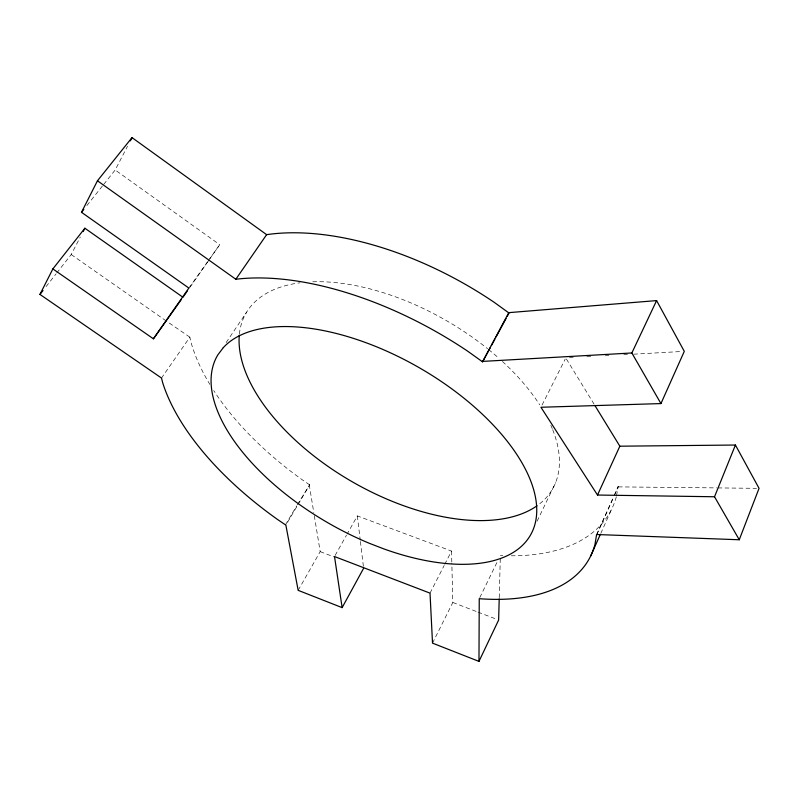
<?xml version="1.0" encoding="UTF-8"?>
<svg xmlns="http://www.w3.org/2000/svg" width="799" height="799" viewBox="0 0 799 799"><rect width="100%" height="100%" fill="white"/><g stroke="black" fill="none" stroke-linecap="round" stroke-linejoin="round"><path stroke-width="0.6" stroke-dasharray="4 3" d="M499.235 597.692L500.294 557.962M616.538 495.61L618.156 486.601L614.311 495.789M600.778 533.432L611.874 508.683M596.603 534.521L613.642 496.638M614.141 495.52L618.156 486.601M596.773 534.791L613.812 496.908M537.088 521.238L555.645 482.536M479.79 597.592L497.647 561.018M432.519 643.135L452.823 602.476L451.834 563.295M542.052 405.073L565.213 359.061M430.022 593.138L444.174 565.452M444.743 564.344L451.535 551.06L357.333 515.904L347.126 534.082M56.719 273.028L71.201 254.541L80.319 237.003M103.7 184.409L115.186 169.977L127.53 146.237M335.111 555.475L346.516 535.16M298.157 590.341L320.189 551.64L314.007 513.907M285.403 524.943L296.689 505.867M297.318 504.808L309.672 484.853L285.862 525.113M226.127 342.591L246.681 312.069M161.368 378.257L189.862 337.168L190.941 342.092A238.402 126.452 29.8 0 0 209.837 384.369M190.022 287.151L209.108 259.855M209.817 258.846L219.715 244.694L115.186 169.977M188.874 288.069L207.52 261.842M208.239 260.834L219.715 244.694M189.862 337.168L166.212 320.948M46.042 286.641L55.96 273.997M86.861 205.573L102.931 185.368M569.467 357.762L573.173 357.553M586.756 356.793L591.689 356.524M605.272 355.765L608.978 355.555M623.799 354.726L627.505 354.526M633.677 354.177L681.827 351.49M618.326 486.881L716.703 487.899M717.951 487.919L756.563 488.319M320.189 551.64L333.902 556.893M452.823 602.476L476.873 611.694M478.022 612.134L496.349 619.155M309.672 484.853L302.202 479.75A238.402 126.452 29.8 0 1 213.733 390.581M71.201 254.541L165.193 320.239M566.411 359.031L594.436 404.733M309.233 484.683L313.817 512.688M357.333 515.904L360.259 540.274M360.399 541.482L363.615 568.289M451.535 551.06L451.805 562.077M616.339 496.738A238.402 126.452 29.8 0 1 511.28 555.784M502.801 555.595A238.402 126.452 29.8 0 1 500.354 555.485M552.688 429.672A176.679 93.323 29.8 0 1 538.975 504.339M239.4 333.992A176.679 93.323 29.8 0 1 299.975 282.816M312.729 281.797A176.679 93.323 29.8 0 1 487.63 348.754M488.589 349.523A176.679 93.323 29.8 0 1 498.826 358.212M502.401 361.438A176.679 93.323 29.8 0 1 539.754 404.893M550.831 425.258A176.679 93.323 29.8 0 1 552.239 428.574"/><path stroke-width="1.2" d="M187.186 291.186L182.951 297.258L84.884 228.234L52.864 268.913L39.95 294.422L161.508 378.057L162.736 382.901A243.495 121.997 29.8 0 0 278.222 519.959L285.862 525.113L298.157 590.341L342.132 607.63L334.511 556.543L430.022 593.138L432.519 643.135L478.971 661.392L479.25 598.701A243.495 121.997 29.8 0 0 594.975 544.369L596.603 534.521L739.255 539.754L759.05 488.339L735.42 445.033L619.844 446.192L595.085 405.802M499.205 598.93L498.636 620.034L478.971 661.392M739.255 539.754L714.526 496.758L735.42 445.033M590.701 555.934L600.279 534.561M714.526 496.758L597.502 495.04L540.943 407.26L660.943 403.575L684.294 351.35L656.598 300.594L508.773 312.649L482.556 361.827L490.206 347.735M597.502 495.04L619.844 446.192M660.943 403.575L631.849 352.978L656.598 300.594M52.864 268.913L153.408 338.816L188.874 288.069L81.508 212.304L97.458 180.784L132.015 137.608L266.626 234.656L268.264 234.427A238.402 126.452 29.8 0 1 494.381 302.451L509.033 313.058L507.265 316.304M83.176 231.52L84.884 228.234M130.337 140.844L132.015 137.608M491.375 345.567L494.911 339.066M496.089 336.898L506.087 318.471M342.132 607.63L363.615 568.289M97.458 180.784L235.835 279.251L266.626 234.656M153.408 338.816L181.503 299.285M39.95 294.422L42.996 290.536M81.508 212.304L83.805 209.418M235.835 279.251L237.483 279.061A243.495 121.997 29.8 0 1 467.495 351.061L482.556 361.827M482.286 361.418L631.849 352.978M537.048 505.757A176.679 93.323 29.8 0 1 352.828 482.117A176.679 93.323 29.8 0 1 239.291 335.19M223.33 347.605L217.897 354.796A180.424 89.997 29.8 0 0 369.378 543.31L383.85 548.903A180.424 89.997 29.8 0 0 536.109 518.791A180.424 89.997 29.8 0 0 412.693 364.034A180.424 89.997 29.8 0 0 223.33 347.605"/></g></svg>
